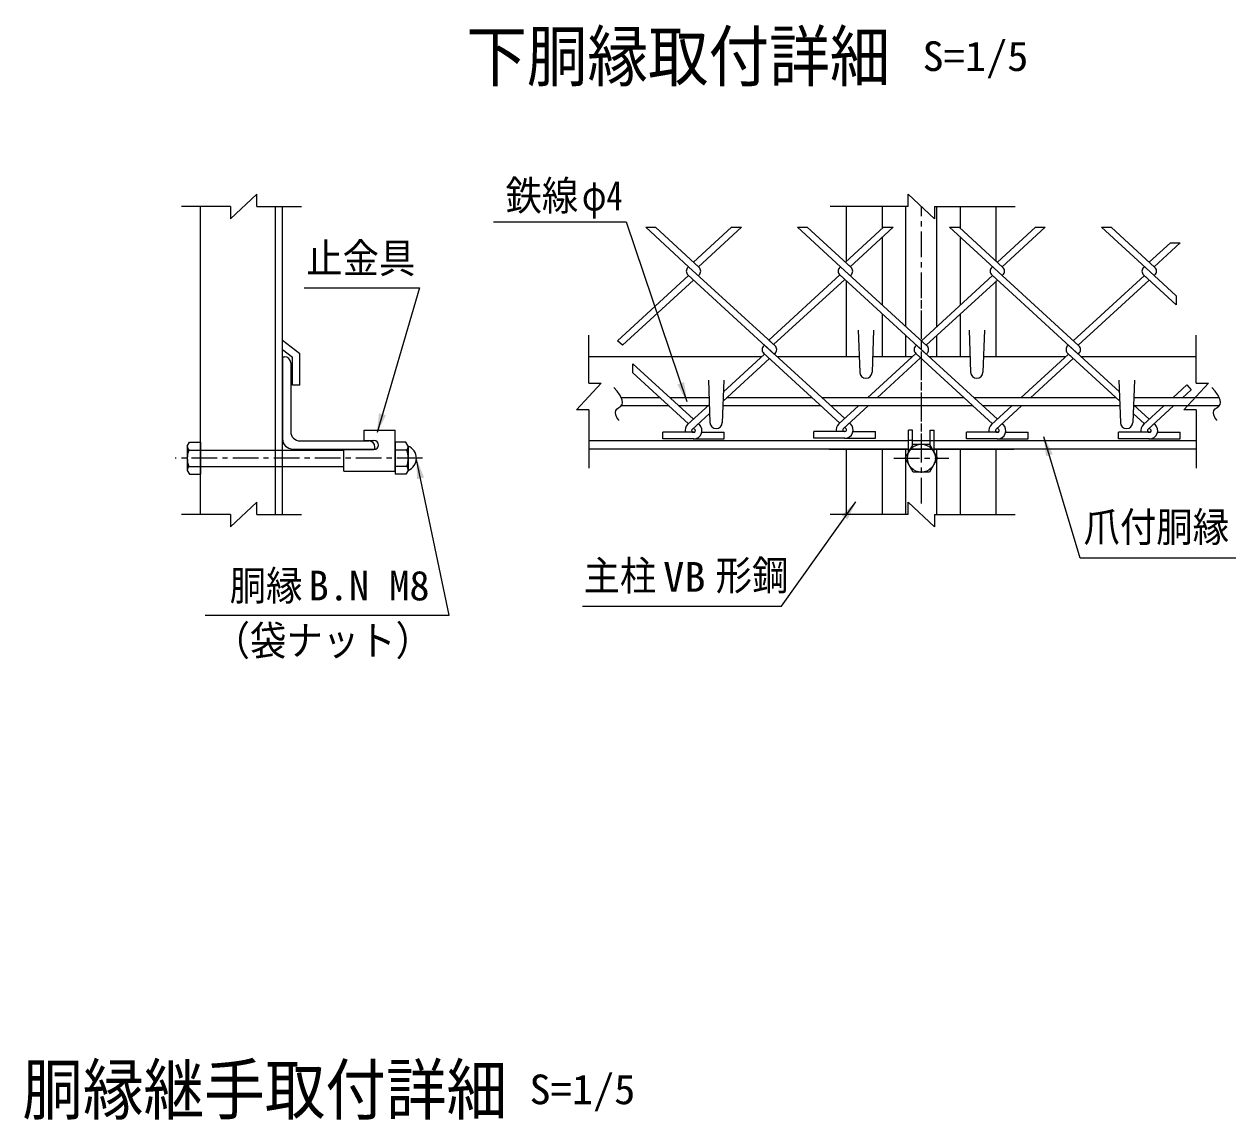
# Model space of a CAD drawing. Units: millimetres, scale not verified, with parts at other scales. Extents: x -4455 to 4455, y -3150 to 3150.
# Drawn here: x 816 to 2587, y -1372 to 229 of the extents above; entities that cross this region are included whole.
import ezdxf
from ezdxf.enums import TextEntityAlignment as Align

# ---------------------------------------------------------------- set-up
doc = ezdxf.new("R2010")
doc.units = ezdxf.units.MM
doc.header["$LTSCALE"] = 30
doc.linetypes.add('DASHED', pattern=[7.5, 6, -1.5])
doc.linetypes.add('USER1', pattern=[2, 1.25, -0.25, 0.25, -0.25])
doc.layers.add('0-B_7詳細', color=7, linetype='Continuous', lineweight=18)
doc.styles.add('ＭＳ ゴシック', font='')
doc.styles.get('ＭＳ ゴシック').set_extended_font_data('MS Gothic')

msp = doc.modelspace()

# ---------------------------------------------------------------- linework, layer by layer
at = {"layer": '0-B_7詳細', "color": 4}
for p, q in [((1156.38, -19.79), (1117.61, -55.79)), ((1156.38, -37.79), (1156.38, -19.79)), ((2108.12, -19.79), (2146.89, -55.79)), ((2108.12, -37.79), (2108.12, -19.79)), ((1117.61, -37.79), (1046.05, -37.79)), ((1117.61, -37.79), (1117.61, -55.79)), ((1156.38, -37.79), (1221.66, -37.79)), ((2108.12, -37.79), (1994.18, -37.79)), ((2146.89, -37.79), (2264.7, -37.79)), ((2146.89, -37.79), (2146.89, -55.79)), ((1641.42, -295.89), (1641.42, -225.7)), ((2529.08, -295.89), (2529.08, -225.7)), ((1641.42, -295.89), (1659.42, -295.89)), ((2511.08, -334.66), (2547.08, -295.89)), ((2529.08, -295.89), (2547.08, -295.89)), ((1641.42, -334.66), (1641.42, -420.24)), ((2529.08, -334.66), (2511.08, -334.66)), ((2529.08, -334.66), (2529.08, -420.24)), ((1156.38, -469.69), (1117.61, -505.69)), ((1156.38, -487.69), (1156.38, -469.69)), ((2108.12, -469.69), (2146.89, -505.69)), ((2108.12, -487.69), (2108.12, -469.69)), ((1117.61, -487.69), (1046.05, -487.69)), ((1117.61, -487.69), (1117.61, -505.69)), ((1156.38, -487.69), (1221.66, -487.69)), ((2108.12, -487.69), (1994.18, -487.69)), ((2146.89, -487.69), (2264.7, -487.69)), ((2146.89, -487.69), (2146.89, -505.69))]:
    msp.add_line(p, q, dxfattribs=at)
at = {"layer": '0-B_7詳細', "lineweight": 9}
for p, q in [((1073.81, -487.69), (1073.81, -37.79)), ((1183.31, -487.69), (1183.31, -37.79)), ((1193.81, -487.69), (1193.81, -37.79)), ((2018.01, -117.71), (2018.01, -37.79)), ((2070.51, -69.61), (2070.51, -37.79)), ((2105.01, -213.23), (2105.01, -37.79)), ((2150.01, -213.23), (2150.01, -37.79)), ((2184.51, -69.61), (2184.51, -37.79)), ((2237.01, -117.71), (2237.01, -37.79)), ((2070.51, -181.62), (2070.51, -82.63)), ((2184.51, -181.62), (2184.51, -82.63)), ((2018.01, -257.22), (2018.01, -146.53)), ((2237.01, -257.22), (2237.01, -146.53)), ((2070.51, -257.22), (2070.51, -194.64)), ((2184.51, -257.22), (2184.51, -194.64)), ((2035.26, -218.22), (2037.51, -279.72)), ((2057.76, -218.22), (2055.51, -279.72)), ((2105.01, -257.22), (2105.01, -226.25)), ((2150.01, -257.22), (2150.01, -226.25)), ((2197.26, -218.22), (2199.51, -279.72)), ((2219.76, -218.22), (2217.51, -279.72)), ((1193.81, -233.17), (1218.96, -252.6)), ((1193.81, -246.44), (1208.46, -257.76)), ((1193.81, -257.22), (1193.81, -377.22)), ((1193.81, -257.22), (1196.81, -257.22)), ((1208.46, -298.76), (1208.46, -257.76)), ((1218.96, -298.76), (1218.96, -252.6)), ((1894.18, -257.22), (1641.42, -257.22)), ((2036.68, -257.22), (1916.78, -257.22)), ((2114.07, -257.22), (2056.33, -257.22)), ((2198.68, -257.22), (2138.81, -257.22)), ((2338.24, -257.22), (2218.33, -257.22)), ((2529.08, -257.22), (2360.83, -257.22)), ((1205.81, -266.22), (1205.81, -366.72)), ((1218.96, -298.76), (1208.46, -298.76)), ((1816.26, -291.72), (1818.51, -353.22)), ((1838.76, -291.72), (1836.48, -353.88)), ((2416.26, -291.72), (2418.51, -353.22)), ((2438.76, -291.72), (2436.51, -353.22)), ((1746.02, -317.22), (1689.15, -317.22)), ((1817.19, -317.22), (1760.23, -317.22)), ((1968.05, -317.22), (1842.91, -317.22)), ((2190.07, -317.22), (1982.26, -317.22)), ((2412.1, -317.22), (2204.28, -317.22)), ((2563.15, -317.22), (2437.82, -317.22)), ((1759.11, -329.22), (1688.61, -329.22)), ((1815.61, -329.22), (1773.32, -329.22)), ((1981.14, -329.22), (1837.38, -329.22)), ((2203.17, -329.22), (1995.35, -329.22)), ((2417.63, -329.22), (2217.38, -329.22)), ((2562.61, -329.22), (2439.41, -329.22)), ((1313.24, -364.54), (1358.24, -364.54)), ((1313.24, -379.54), (1313.24, -364.54)), ((1358.24, -424.54), (1358.24, -364.54)), ((1794.46, -361.62), (1796.52, -363.5)), ((2060.42, -376.29), (2060.42, -366.69)), ((2108.76, -397.31), (2108.76, -364.54)), ((2140.26, -364.54), (2146.26, -364.54)), ((2140.26, -386.92), (2140.26, -364.54)), ((2146.26, -397.31), (2146.26, -364.54)), ((1054.61, -387.82), (1057.94, -382.06)), ((1219.31, -380.22), (1319.81, -380.22)), ((1313.24, -379.54), (1327.49, -379.54)), ((1358.24, -382.06), (1358.24, -429.1)), ((1374.11, -382.06), (1358.24, -382.06)), ((1377.44, -387.82), (1374.11, -382.06)), ((1377.44, -387.82), (1377.44, -423.34)), ((2108.76, -380.22), (1641.42, -380.22)), ((2114.76, -379.54), (2108.76, -379.54)), ((2140.26, -380.22), (2114.76, -380.22)), ((2140.26, -379.54), (2146.26, -379.54)), ((2529.08, -380.22), (2146.26, -380.22)), ((1056.67, -393.58), (1073.81, -393.58)), ((1193.81, -393.58), (1283.24, -393.58)), ((1283.24, -393.04), (1327.49, -393.04)), ((1283.24, -424.54), (1283.24, -393.04)), ((1375.38, -393.58), (1358.24, -393.58)), ((2108.76, -392.22), (1641.42, -392.22)), ((1992.51, -392.22), (2262.51, -392.22)), ((2018.01, -487.69), (2018.01, -392.22)), ((2070.51, -487.69), (2070.51, -392.22)), ((2105.01, -487.69), (2105.01, -392.22)), ((2111.23, -393.04), (2108.76, -393.04)), ((2143.32, -392.22), (2111.7, -392.22)), ((2143.79, -393.04), (2146.26, -393.04)), ((2529.08, -392.22), (2146.26, -392.22)), ((2150.01, -487.69), (2150.01, -392.22)), ((2184.51, -487.69), (2184.51, -392.22)), ((2237.01, -487.69), (2237.01, -392.22)), ((1056.67, -417.58), (1073.81, -417.58)), ((1193.81, -417.58), (1283.24, -417.58)), ((1283.24, -424.54), (1358.24, -424.54)), ((1375.38, -417.58), (1358.24, -417.58)), ((1057.94, -429.1), (1073.81, -429.1))]:
    msp.add_line(p, q, dxfattribs=at)
at = {"layer": '0-B_7詳細', "color": 1, "linetype": 'USER1'}
for p, q in [((2127.51, -471.72), (2127.51, -37.79)), ((2127.51, -407.13), (2127.51, -141.55)), ((1398.49, -405.58), (1036.7, -405.58)), ((2087.21, -405.58), (2167.86, -405.58))]:
    msp.add_line(p, q, dxfattribs=at)
at = {"layer": '0-B_7詳細', "color": 3}
for p, q in [((1724.56, -68.07), (1787.36, -125.61)), ((1724.56, -68.07), (1738.77, -68.07)), ((1738.77, -68.07), (1802.64, -126.59)), ((1794.46, -119.1), (1850.16, -68.07)), ((1801.57, -125.61), (1864.37, -68.07)), ((1850.16, -68.07), (1864.37, -68.07)), ((1946.59, -68.07), (2009.39, -125.61)), ((1946.59, -68.07), (1960.8, -68.07)), ((1960.8, -68.07), (2024.67, -126.59)), ((2016.49, -119.1), (2072.19, -68.07)), ((2023.6, -125.61), (2086.4, -68.07)), ((2072.19, -68.07), (2086.4, -68.07)), ((2168.62, -68.07), (2245.63, -138.63)), ((2168.62, -68.07), (2182.83, -68.07)), ((2182.83, -68.07), (2246.7, -126.59)), ((2238.52, -119.1), (2294.21, -68.07)), ((2245.63, -125.61), (2308.42, -68.07)), ((2294.21, -68.07), (2308.42, -68.07)), ((2390.65, -68.07), (2467.65, -138.63)), ((2390.65, -68.07), (2404.86, -68.07)), ((2404.86, -68.07), (2468.72, -126.59)), ((2460.55, -119.1), (2491.67, -90.59)), ((2467.65, -125.61), (2505.88, -90.59)), ((2491.67, -90.59), (2505.88, -90.59)), ((1794.46, -119.1), (1802.64, -126.59)), ((2016.49, -119.1), (2024.67, -126.59)), ((1683.45, -233.85), (1787.36, -138.63)), ((1786.29, -126.59), (1787.36, -125.61)), ((1786.29, -126.59), (1787.36, -125.61)), ((1786.29, -137.65), (1912.58, -253.38)), ((1787.36, -125.61), (1913.65, -241.34)), ((1801.57, -138.63), (1802.64, -137.65)), ((1801.57, -138.63), (1802.64, -137.65)), ((1904.41, -232.87), (2008.32, -137.65)), ((2008.32, -126.59), (2009.39, -125.61)), ((2008.32, -126.59), (2009.39, -125.61)), ((2008.32, -137.65), (2134.61, -253.38)), ((2009.39, -125.61), (2135.68, -241.34)), ((2023.6, -138.63), (2024.67, -137.65)), ((2023.6, -138.63), (2024.67, -137.65)), ((2127.51, -233.85), (2231.42, -138.63)), ((2230.35, -126.59), (2231.42, -125.61)), ((2230.35, -137.65), (2356.64, -253.38)), ((2230.35, -137.65), (2238.52, -145.14)), ((2245.63, -138.63), (2246.7, -137.65)), ((2245.63, -138.63), (2246.7, -137.65)), ((2245.63, -138.63), (2357.71, -241.34)), ((2349.53, -233.85), (2453.44, -138.63)), ((2452.37, -126.59), (2453.44, -125.61)), ((2452.37, -137.65), (2500.13, -181.41)), ((2452.37, -137.65), (2460.55, -145.14)), ((2467.65, -138.63), (2468.72, -137.65)), ((2467.65, -138.63), (2468.72, -137.65)), ((2467.65, -138.63), (2500.13, -168.39)), ((1690.56, -240.36), (1794.46, -145.14)), ((1911.51, -239.38), (2015.42, -144.16)), ((2134.61, -240.36), (2238.52, -145.14)), ((2356.64, -240.36), (2460.55, -145.14)), ((2500.13, -168.39), (2500.13, -181.41)), ((1690.56, -240.36), (1683.45, -233.85)), ((1897.3, -239.38), (2015.42, -347.61)), ((1897.3, -241.34), (1898.37, -240.36)), ((1897.3, -241.34), (1898.37, -240.36)), ((1905.48, -233.85), (1913.65, -241.34)), ((2119.33, -241.34), (2120.4, -240.36)), ((2120.4, -240.36), (2238.52, -348.59)), ((2341.36, -241.34), (2342.43, -240.36)), ((2342.43, -240.36), (2416.87, -308.57)), ((1837.65, -322.05), (1905.48, -259.89)), ((1838.14, -308.57), (1898.37, -253.38)), ((1896.23, -251.42), (2008.32, -354.12)), ((1912.58, -253.38), (1913.65, -252.4)), ((1912.58, -253.38), (1913.65, -252.4)), ((2048.59, -317.22), (2119.33, -252.4)), ((2062.8, -317.22), (2126.44, -258.91)), ((2119.33, -252.4), (2231.42, -355.11)), ((2134.61, -253.38), (2135.68, -252.4)), ((2134.61, -253.38), (2135.68, -252.4)), ((2272.76, -317.22), (2342.43, -253.38)), ((2286.97, -317.22), (2349.53, -259.89)), ((2341.36, -252.4), (2417.37, -322.05)), ((2341.36, -252.4), (2349.53, -259.89)), ((2356.64, -253.38), (2357.71, -252.4)), ((2356.64, -253.38), (2357.71, -252.4)), ((1706.01, -267.54), (1794.46, -348.59)), ((1706.01, -280.56), (1706.01, -267.54)), ((1706.01, -280.56), (1787.36, -355.11)), ((2494.79, -317.22), (2515.67, -298.09)), ((2515.67, -298.09), (2521.77, -305.52)), ((2509, -317.22), (2521.77, -305.52)), ((1785.92, -356.42), (1817.56, -327.43)), ((2006.88, -355.44), (2035.49, -329.22)), ((2013.36, -362.52), (2049.7, -329.22)), ((2229.98, -356.42), (2259.66, -329.22)), ((2236.46, -363.5), (2273.87, -329.22)), ((2437.45, -327.43), (2460.55, -348.59)), ((2452.01, -356.42), (2481.69, -329.22)), ((2458.49, -363.5), (2495.9, -329.22)), ((1792.41, -363.5), (1818.02, -340.03)), ((2022.53, -354.12), (2023.96, -355.44)), ((2436.99, -340.03), (2453.44, -355.11)), ((1794.9, -367.67), (1749.46, -367.67)), ((1749.46, -377.27), (1749.46, -367.67)), ((1794.03, -367.67), (1794.9, -367.67)), ((1801.57, -355.11), (1803.01, -356.42)), ((1806.66, -367.67), (1839.46, -367.67)), ((1839.46, -377.27), (1839.46, -367.67)), ((1970.42, -376.29), (1970.42, -366.69)), ((2015.86, -366.69), (1970.42, -366.69)), ((2014.99, -366.69), (2015.86, -366.69)), ((2015.42, -360.63), (2017.48, -362.52)), ((2027.61, -366.69), (2060.42, -366.69)), ((2193.52, -377.27), (2193.52, -367.67)), ((2238.96, -367.67), (2193.52, -367.67)), ((2238.08, -367.67), (2238.96, -367.67)), ((2238.52, -361.62), (2240.58, -363.5)), ((2245.63, -355.11), (2247.06, -356.42)), ((2250.71, -367.67), (2283.52, -367.67)), ((2283.52, -377.27), (2283.52, -367.67)), ((2460.98, -367.67), (2415.55, -367.67)), ((2415.55, -377.27), (2415.55, -367.67)), ((2453.44, -355.11), (2452.01, -356.42)), ((2460.55, -361.62), (2458.49, -363.5)), ((2460.11, -367.67), (2460.98, -367.67)), ((2460.55, -361.62), (2462.61, -363.5)), ((2467.65, -355.11), (2469.09, -356.42)), ((2472.74, -367.67), (2505.55, -367.67)), ((2505.55, -377.27), (2505.55, -367.67)), ((1794.9, -377.27), (1749.46, -377.27)), ((1794.03, -377.27), (1839.46, -377.27)), ((2015.86, -376.29), (1970.42, -376.29)), ((2014.99, -376.29), (2060.42, -376.29)), ((2238.96, -377.27), (2193.52, -377.27)), ((2238.08, -377.27), (2283.52, -377.27)), ((2460.98, -377.27), (2415.55, -377.27)), ((2460.11, -377.27), (2505.55, -377.27))]:
    msp.add_line(p, q, dxfattribs=at)
at = {"layer": '0-B_7詳細', "color": 3, "linetype": 'DASHED'}
for p, q in [((1073.81, -393.58), (1193.81, -393.58)), ((1073.81, -417.58), (1193.81, -417.58))]:
    msp.add_line(p, q, dxfattribs=at)
at = {"layer": '0-B_7詳細', "color": 1}
for points in [[(1501.98, -60.06), (1695.89, -60.06), (1784.73, -322.46)], [(1225.46, -156.49), (1393.97, -156.49), (1331.99, -368.12)], [(2587, -551.83), (2359.75, -551.83), (2306.62, -374.4)], [(1080.97, -634.77), (1437.28, -634.77), (1389.85, -407.53)], [(1632.31, -621.84), (1923.03, -621.84), (2031.53, -469.27)]]:
    msp.add_lwpolyline(points, dxfattribs=at)
at = {"layer": '0-B_7詳細', "color": 4}
for points in [[(1641.42, -334.66), (1623.42, -334.66), (1659.42, -295.89)], [(1685.41, -350.49), (1685.1, -350.11), (1682.44, -345.91), (1680.87, -342.15), (1680.4, -338.83), (1681.03, -335.96), (1682.75, -333.53), (1685.57, -331.54), (1688.39, -329.53), (1690.15, -327.05), (1690.83, -324.09), (1690.44, -320.66), (1688.97, -316.75), (1686.43, -312.37), (1682.81, -307.51), (1678.13, -302.18)], [(2559.42, -350.49), (2559.1, -350.11), (2556.44, -345.91), (2554.87, -342.15), (2554.4, -338.83), (2555.03, -335.96), (2556.75, -333.53), (2559.57, -331.54), (2562.4, -329.53), (2564.15, -327.05), (2564.83, -324.09), (2564.44, -320.66), (2562.97, -316.75), (2560.43, -312.37), (2556.82, -307.51), (2552.13, -302.18)]]:
    msp.add_lwpolyline(points, dxfattribs=at)
at = {"layer": '0-B_7詳細', "lineweight": 9}
for points in [[(2114.76, -386.92), (2114.76, -364.54), (2108.76, -364.54)], [(1054.61, -387.82), (1054.61, -423.34), (1057.94, -429.1)], [(1057.94, -382.06), (1073.81, -382.06), (1073.81, -429.1)], [(1208.81, -392.22), (1328.81, -392.22), (1328.81, -389.22)], [(1377.44, -423.34), (1374.11, -429.1), (1358.24, -429.1)]]:
    msp.add_lwpolyline(points, dxfattribs=at)
at = {"layer": '0-B_7詳細', "color": 3}
msp.add_lwpolyline([(2151.03, -405.58), (2139.27, -425.94), (2115.75, -425.94), (2103.99, -405.58), (2115.75, -385.21), (2139.27, -385.21)], close=True, dxfattribs=at)
msp.add_circle((2127.51, -405.58), 20.4, dxfattribs=at)
for centre, radius, start, end in [((1791.36, -132.12), 7.5, 132.5, 227.5), ((1797.57, -132.12), 7.5, 312.5, 47.5), ((2013.38, -132.12), 7.5, 132.5, 227.5), ((2019.6, -132.12), 7.5, 312.5, 47.5), ((2235.41, -132.12), 7.5, 132.5, 227.5), ((2241.63, -132.12), 7.5, 312.5, 47.5), ((2457.44, -132.12), 7.5, 132.5, 227.5), ((2463.66, -132.12), 7.5, 312.5, 47.5), ((1902.37, -246.87), 7.5, 132.5, 227.5), ((1908.59, -246.87), 7.5, 312.5, 47.5), ((2124.4, -246.87), 7.5, 132.5, 227.5), ((2130.61, -246.87), 7.5, 312.5, 47.5), ((2346.43, -246.87), 7.5, 132.5, 227.5), ((2352.64, -246.87), 7.5, 312.5, 47.5), ((1794.03, -365.27), 12, 132.5, 191.53696), ((1794.03, -365.27), 2.4, 132.5, 270), ((1794.9, -365.27), 12, 270, 47.5), ((1794.9, -365.27), 2.4, 270, 47.5), ((2014.99, -364.29), 12, 132.5, 191.53696), ((2014.99, -364.29), 2.4, 132.5, 270), ((2015.86, -364.29), 12, 270, 47.5), ((2015.86, -364.29), 2.4, 270, 47.5), ((2238.08, -365.27), 12, 132.5, 191.53696), ((2238.08, -365.27), 2.4, 132.5, 270), ((2238.96, -365.27), 12, 270, 47.5), ((2238.96, -365.27), 2.4, 270, 47.5), ((2460.11, -365.27), 12, 132.5, 191.53696), ((2460.11, -365.27), 2.4, 132.5, 270), ((2460.98, -365.27), 12, 270, 47.5), ((2460.98, -365.27), 2.4, 270, 47.5)]:
    msp.add_arc(centre, radius, start, end, dxfattribs=at)
at = {"layer": '0-B_7詳細', "lineweight": 9}
for centre, radius, start, end in [((1196.81, -266.22), 9, 0, 90), ((2046.51, -279.72), 9, 180, 0), ((2208.51, -279.72), 9, 180, 0), ((1827.51, -353.22), 9, 180, 0), ((2427.51, -353.22), 9, 180, 0), ((1219.31, -366.72), 13.5, 180, 270), ((1063.7, -387.82), 9.09, 180, 219.3382), ((1208.81, -377.22), 15, 180, 270), ((1319.81, -389.22), 9, 0, 90), ((1327.49, -386.29), 6.75, 270, 90), ((1368.35, -387.82), 9.09, 320.6618, 0), ((1370.3, -405.58), 19.14, 291.90813, 68.09187), ((1090.61, -405.58), 36, 160.52878, 199.47122), ((1341.44, -405.58), 36, 340.52878, 19.47122), ((1063.7, -423.34), 9.09, 140.6618, 180), ((1368.35, -423.34), 9.09, 0, 39.3382)]:
    msp.add_arc(centre, radius, start, end, dxfattribs=at)
at = {"layer": '0-B_7詳細', "color": 1}
for points in [[(1785.37, -324.36), (1770.82, -297.61), (1780.69, -294.27)], [(1331.42, -370.03), (1334.86, -339.78), (1344.86, -342.71)], [(2306.05, -372.49), (2319.65, -399.73), (2309.67, -402.72)], [(1389.44, -405.58), (1400.67, -433.88), (1390.47, -436.01)], [(2032.69, -467.64), (2019.55, -495.1), (2011.06, -489.07)]]:
    msp.add_solid(points, dxfattribs=at)

# ---------------------------------------------------------------- texts
at = {"layer": '0-B_7詳細', "style": 'ＭＳ ゴシック', "width": 0.9}
for s, p in [('下胴縁取付詳細', (1462.24, 124.23)), ('胴縁継手取付詳細', (813.56, -1386.03))]:
    msp.add_text(s, height=72.14, dxfattribs=at).set_placement(p, align=Align.BOTTOM_LEFT)
at = {"layer": '0-B_7詳細', "color": 3, "style": 'ＭＳ ゴシック'}
for s, width, p in [('S=1/5', 1.05, (2129.2, 147.41)), ('鉄線', 0.9, (1519.66, -56.42)), ('φ4', 0.8, (1631.44, -56.42)), ('止金具', 0.9, (1228.43, -147.9)), ('爪付胴縁', 0.9, (2364.48, -540.7)), ('形鋼', 0.9, (1826.82, -611.47)), ('胴縁', 0.9, (1116.58, -626.34)), ('主柱', 0.9, (1633.75, -611.9)), ('VB', 1.05, (1750.14, -613.71)), ('（袋ナット）', 0.9, (1093.12, -706.73)), ('S=1/5', 1.05, (1554.73, -1362.72))]:
    msp.add_text(s, height=43.33, dxfattribs=dict(at, width=width)).set_placement(p, align=Align.BOTTOM_LEFT)
msp.add_text('B.N M8', height=43.33, dxfattribs=at).set_placement((1231.87, -626.34), align=Align.BOTTOM_LEFT)

doc.saveas('drawing.dxf')
